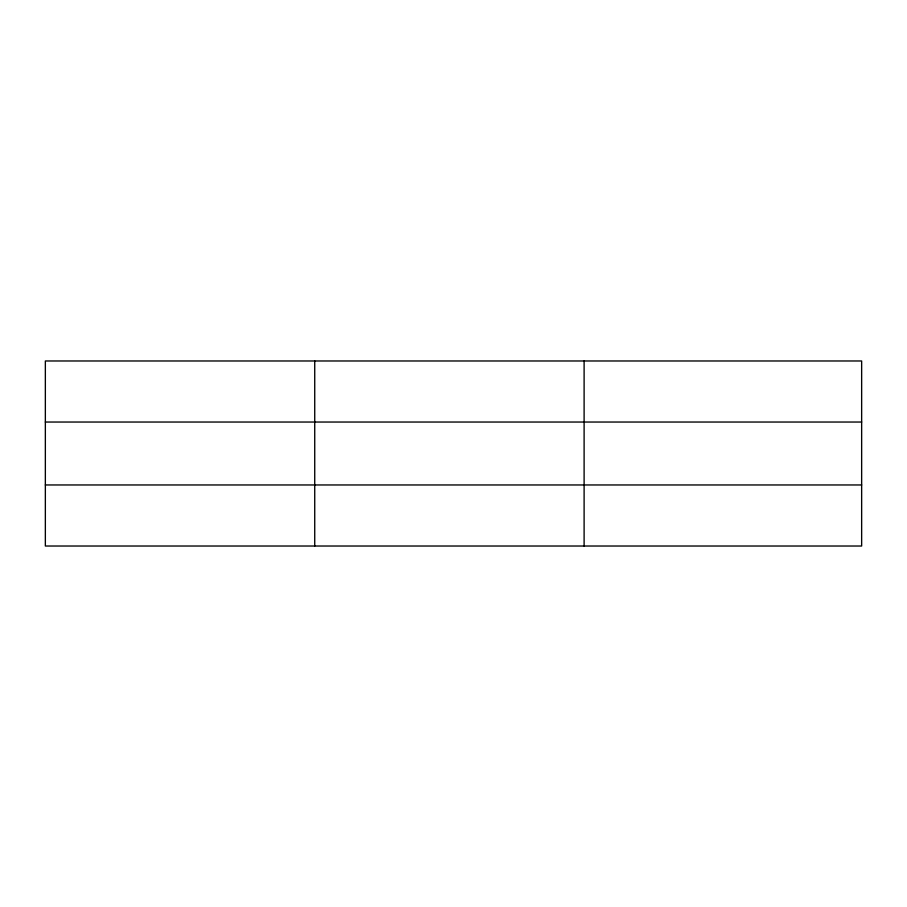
<?xml version="1.0" encoding="UTF-8"?>
<svg xmlns="http://www.w3.org/2000/svg" width="907" height="907" viewBox="0 0 907 907"><rect width="100%" height="100%" fill="white"/><g stroke="black" fill="none" stroke-linecap="round" stroke-linejoin="round"><path stroke-width="1.36" d="M314.729 360.975L314.729 546.025M584.108 360.975L584.108 546.025M861.65 422.038L861.65 360.975L45.35 360.975L45.35 546.025L861.65 546.025L861.65 422.038L45.35 422.038M45.35 484.962L861.65 484.962"/></g></svg>
